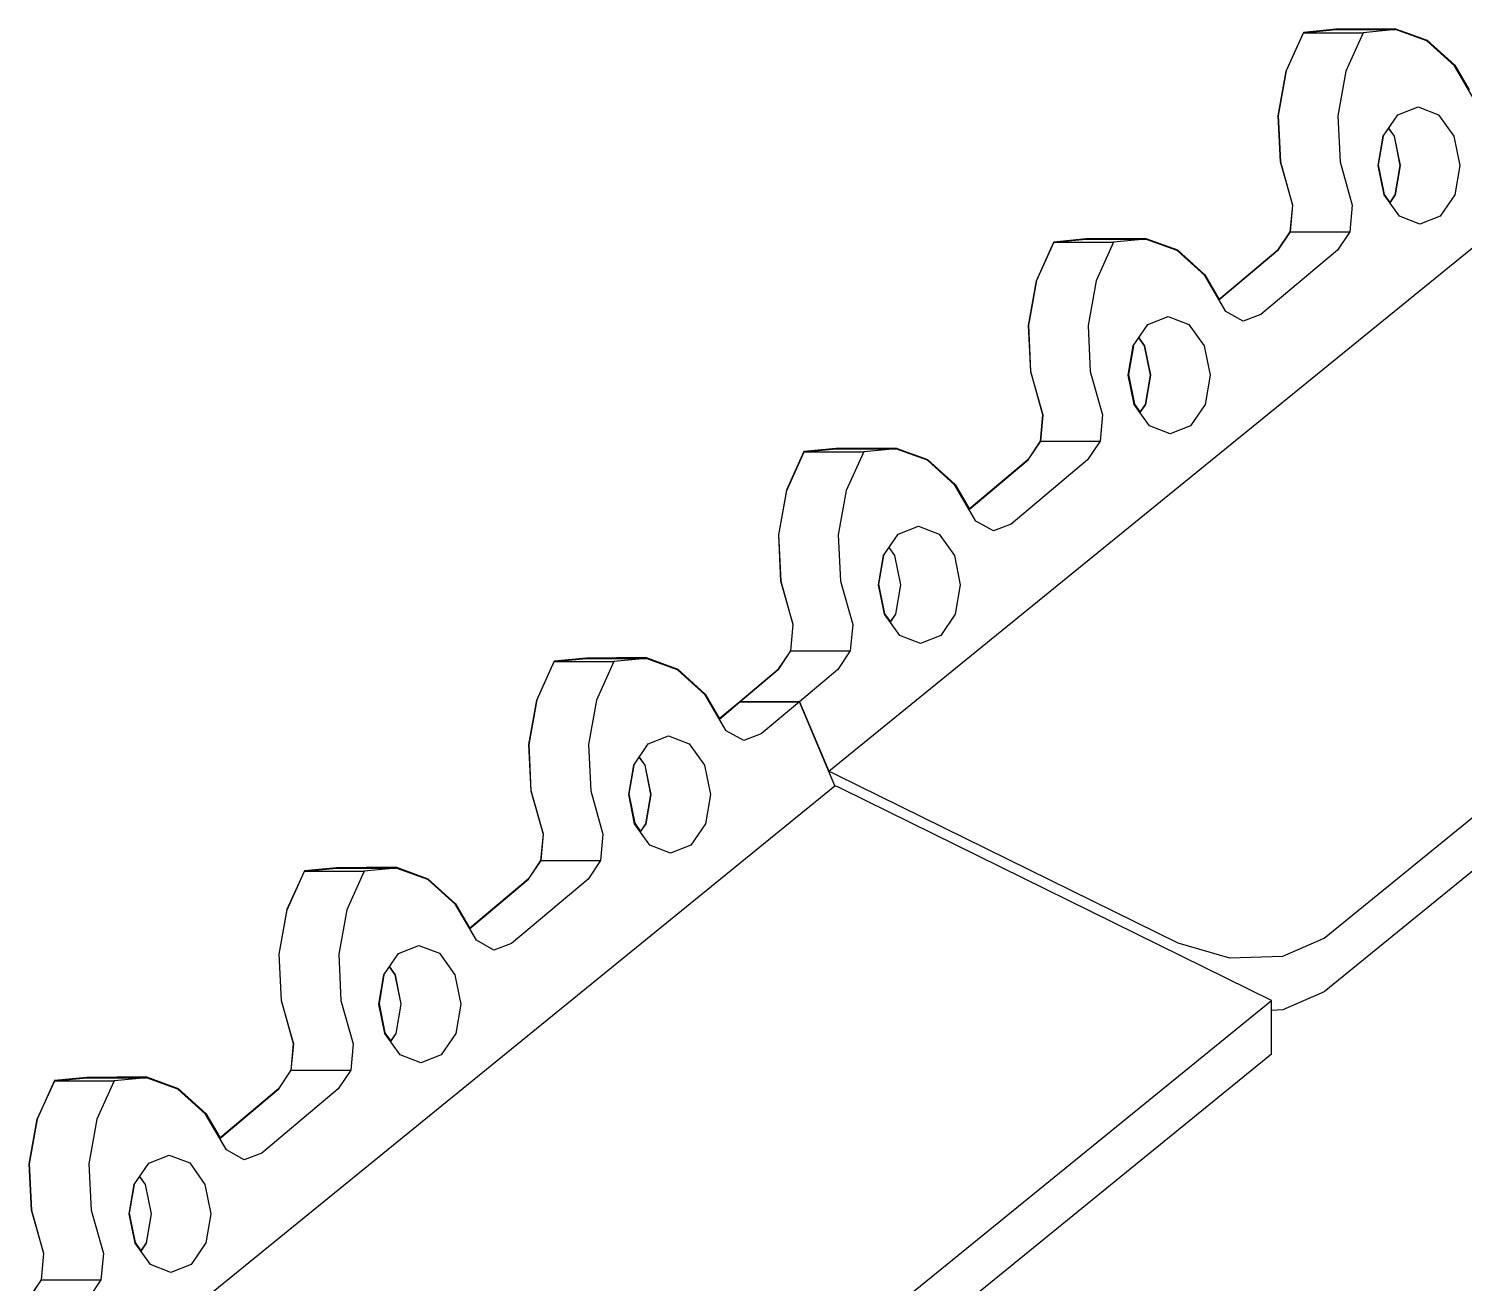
# Model space of a CAD drawing. Header units: millimetres. Extents: x -11840 to 12480, y -4119 to 5972.
# Drawn here: x -2852 to -2341, y 5100 to 5547 of the extents above; entities that cross this region are included whole.
import ezdxf

# ---------------------------------------------------------------- set-up
doc = ezdxf.new("R2010")
doc.units = ezdxf.units.MM

msp = doc.modelspace()

# ---------------------------------------------------------------- linework, layer by layer
at = {"color": 253, "true_color": 0x999999}
for p, q in [((-2387.07, 5546.5), (-2398.53, 5545.38)), ((-2387.07, 5546.5), (-2398.53, 5545.38)), ((-2398.51, 5545.27), (-2387.04, 5546.4)), ((-2398.51, 5545.27), (-2387.04, 5546.4)), ((-2365.75, 5546.68), (-2387.07, 5546.5)), ((-2365.75, 5546.68), (-2387.07, 5546.5)), ((-2386.8, 5546.4), (-2387.07, 5546.5)), ((-2386.8, 5546.4), (-2387.07, 5546.5)), ((-2387.04, 5546.4), (-2365.83, 5546.4)), ((-2387.04, 5546.4), (-2365.83, 5546.4)), ((-2365.83, 5546.4), (-2377.29, 5545.27)), ((-2365.83, 5546.4), (-2377.29, 5545.27)), ((-2354.62, 5542.32), (-2365.83, 5546.4)), ((-2354.62, 5542.32), (-2365.83, 5546.4)), ((-2365.75, 5546.68), (-2354.54, 5542.58)), ((-2365.75, 5546.68), (-2354.54, 5542.58)), ((-2398.53, 5545.38), (-2404.73, 5531.68)), ((-2398.53, 5545.38), (-2404.73, 5531.68)), ((-2404.7, 5531.58), (-2398.51, 5545.27)), ((-2404.7, 5531.58), (-2398.51, 5545.27)), ((-2398.51, 5545.27), (-2377.29, 5545.27)), ((-2398.51, 5545.27), (-2377.29, 5545.27)), ((-2377.29, 5545.27), (-2383.49, 5531.58)), ((-2377.29, 5545.27), (-2383.49, 5531.58)), ((-2344.78, 5533.45), (-2354.62, 5542.32)), ((-2344.78, 5533.45), (-2354.62, 5542.32)), ((-2354.54, 5542.58), (-2344.71, 5533.68)), ((-2354.54, 5542.58), (-2344.71, 5533.68)), ((-2404.73, 5531.68), (-2407.58, 5515.78)), ((-2404.73, 5531.68), (-2407.58, 5515.78)), ((-2407.55, 5515.71), (-2404.7, 5531.58)), ((-2407.55, 5515.71), (-2404.7, 5531.58)), ((-2383.49, 5531.58), (-2386.33, 5515.71)), ((-2383.49, 5531.58), (-2386.33, 5515.71)), ((-2337.31, 5520.68), (-2344.78, 5533.45)), ((-2337.31, 5520.68), (-2344.78, 5533.45)), ((-2344.71, 5533.68), (-2339.63, 5524.95)), ((-2344.71, 5533.68), (-2339.63, 5524.95)), ((-2407.58, 5515.78), (-2406.79, 5499.3)), ((-2407.58, 5515.78), (-2406.79, 5499.3)), ((-2406.75, 5499.25), (-2407.55, 5515.71)), ((-2406.75, 5499.25), (-2407.55, 5515.71)), ((-2386.33, 5515.71), (-2385.54, 5499.25)), ((-2386.33, 5515.71), (-2385.54, 5499.25)), ((-2370.24, 5508.39), (-2365.03, 5516.03)), ((-2370.24, 5508.39), (-2365.03, 5516.03)), ((-2365.03, 5516.03), (-2357.79, 5518.83)), ((-2365.03, 5516.03), (-2357.79, 5518.83)), ((-2357.79, 5518.83), (-2350.45, 5516.05)), ((-2357.79, 5518.83), (-2350.45, 5516.05)), ((-2350.45, 5516.05), (-2345, 5508.42)), ((-2350.45, 5516.05), (-2345, 5508.42)), ((-2368.28, 5511.26), (-2366.26, 5508.42)), ((-2368.28, 5511.26), (-2366.26, 5508.42)), ((-2366.21, 5508.42), (-2368.26, 5511.29)), ((-2366.21, 5508.42), (-2368.26, 5511.29)), ((-2372.02, 5497.95), (-2370.24, 5508.39)), ((-2372.02, 5497.95), (-2370.24, 5508.39)), ((-2370.2, 5508.44), (-2371.96, 5498.16)), ((-2370.2, 5508.44), (-2371.96, 5498.16)), ((-2366.26, 5508.42), (-2364.14, 5497.97)), ((-2366.26, 5508.42), (-2364.14, 5497.97)), ((-2364.09, 5497.99), (-2366.21, 5508.42)), ((-2364.09, 5497.99), (-2366.21, 5508.42)), ((-2345, 5508.42), (-2342.88, 5497.99)), ((-2345, 5508.42), (-2342.88, 5497.99)), ((-2567.63, 5282.35), (-2298.63, 5501.09)), ((-2567.63, 5282.35), (-2298.63, 5501.09)), ((-2406.79, 5499.3), (-2402.45, 5483.87)), ((-2406.79, 5499.3), (-2402.45, 5483.87)), ((-2402.41, 5483.86), (-2406.75, 5499.25)), ((-2402.41, 5483.86), (-2406.75, 5499.25)), ((-2385.54, 5499.25), (-2381.19, 5483.86)), ((-2385.54, 5499.25), (-2381.19, 5483.86)), ((-2369.9, 5487.52), (-2372.02, 5497.95)), ((-2369.9, 5487.52), (-2372.02, 5497.95)), ((-2371.96, 5498.16), (-2369.84, 5487.71)), ((-2371.96, 5498.16), (-2369.84, 5487.71)), ((-2364.14, 5497.97), (-2365.93, 5487.52)), ((-2364.14, 5497.97), (-2365.93, 5487.52)), ((-2365.87, 5487.55), (-2364.09, 5497.99)), ((-2365.87, 5487.55), (-2364.09, 5497.99)), ((-2342.88, 5497.99), (-2344.66, 5487.55)), ((-2342.88, 5497.99), (-2344.66, 5487.55)), ((-2364.44, 5479.89), (-2369.9, 5487.52)), ((-2364.44, 5479.89), (-2369.9, 5487.52)), ((-2369.84, 5487.71), (-2367.78, 5484.81)), ((-2369.84, 5487.71), (-2367.78, 5484.81)), ((-2365.93, 5487.52), (-2367.87, 5484.68)), ((-2365.93, 5487.52), (-2367.87, 5484.68)), ((-2367.85, 5484.65), (-2365.87, 5487.55)), ((-2367.85, 5484.65), (-2365.87, 5487.55)), ((-2344.66, 5487.55), (-2349.87, 5479.91)), ((-2344.66, 5487.55), (-2349.87, 5479.91)), ((-2402.45, 5483.87), (-2403.31, 5474.42)), ((-2402.45, 5483.87), (-2403.31, 5474.42)), ((-2403.26, 5474.42), (-2402.41, 5483.86)), ((-2403.26, 5474.42), (-2402.41, 5483.86)), ((-2381.19, 5483.86), (-2382.04, 5474.42)), ((-2381.19, 5483.86), (-2382.04, 5474.42)), ((-2357.11, 5477.1), (-2364.44, 5479.89)), ((-2357.11, 5477.1), (-2364.44, 5479.89)), ((-2349.87, 5479.91), (-2357.11, 5477.1)), ((-2349.87, 5479.91), (-2357.11, 5477.1)), ((-2487.48, 5470.74), (-2493.68, 5457.04)), ((-2487.48, 5470.74), (-2493.68, 5457.04)), ((-2493.65, 5456.95), (-2487.45, 5470.64)), ((-2493.65, 5456.95), (-2487.45, 5470.64)), ((-2476.02, 5471.86), (-2487.48, 5470.74)), ((-2476.02, 5471.86), (-2487.48, 5470.74)), ((-2487.45, 5470.64), (-2475.99, 5471.77)), ((-2487.45, 5470.64), (-2475.99, 5471.77)), ((-2487.45, 5470.64), (-2466.24, 5470.64)), ((-2487.45, 5470.64), (-2466.24, 5470.64)), ((-2454.7, 5472.04), (-2476.02, 5471.86)), ((-2454.7, 5472.04), (-2476.02, 5471.86)), ((-2475.76, 5471.77), (-2476.02, 5471.86)), ((-2475.76, 5471.77), (-2476.02, 5471.86)), ((-2475.99, 5471.77), (-2454.77, 5471.77)), ((-2475.99, 5471.77), (-2454.77, 5471.77)), ((-2466.24, 5470.64), (-2472.43, 5456.95)), ((-2466.24, 5470.64), (-2472.43, 5456.95)), ((-2454.77, 5471.77), (-2466.24, 5470.64)), ((-2454.77, 5471.77), (-2466.24, 5470.64)), ((-2443.56, 5467.69), (-2454.77, 5471.77)), ((-2443.56, 5467.69), (-2454.77, 5471.77)), ((-2454.7, 5472.04), (-2443.49, 5467.94)), ((-2454.7, 5472.04), (-2443.49, 5467.94)), ((-2403.31, 5474.42), (-2407.75, 5467.79)), ((-2403.31, 5474.42), (-2407.75, 5467.79)), ((-2407.69, 5467.8), (-2403.26, 5474.42)), ((-2407.69, 5467.8), (-2403.26, 5474.42)), ((-2403.26, 5474.42), (-2382.04, 5474.42)), ((-2403.26, 5474.42), (-2382.04, 5474.42)), ((-2382.04, 5474.42), (-2386.48, 5467.8)), ((-2382.04, 5474.42), (-2386.48, 5467.8)), ((-2433.73, 5458.82), (-2443.56, 5467.69)), ((-2433.73, 5458.82), (-2443.56, 5467.69)), ((-2443.49, 5467.94), (-2433.66, 5459.04)), ((-2443.49, 5467.94), (-2433.66, 5459.04)), ((-2407.75, 5467.79), (-2428.69, 5450.21)), ((-2407.75, 5467.79), (-2428.69, 5450.21)), ((-2428.68, 5450.19), (-2407.69, 5467.8)), ((-2428.68, 5450.19), (-2407.69, 5467.8)), ((-2386.48, 5467.8), (-2413.76, 5444.91)), ((-2386.48, 5467.8), (-2413.76, 5444.91)), ((-2493.68, 5457.04), (-2496.53, 5441.15)), ((-2493.68, 5457.04), (-2496.53, 5441.15)), ((-2496.49, 5441.08), (-2493.65, 5456.95)), ((-2496.49, 5441.08), (-2493.65, 5456.95)), ((-2472.43, 5456.95), (-2475.28, 5441.08)), ((-2472.43, 5456.95), (-2475.28, 5441.08)), ((-2426.26, 5446.05), (-2433.73, 5458.82)), ((-2426.26, 5446.05), (-2433.73, 5458.82)), ((-2433.66, 5459.04), (-2428.57, 5450.31)), ((-2433.66, 5459.04), (-2428.57, 5450.31)), ((-2453.97, 5441.4), (-2446.73, 5444.2)), ((-2453.97, 5441.4), (-2446.73, 5444.2)), ((-2446.73, 5444.2), (-2439.4, 5441.42)), ((-2446.73, 5444.2), (-2439.4, 5441.42)), ((-2419.99, 5442.58), (-2426.26, 5446.05)), ((-2419.99, 5442.58), (-2426.26, 5446.05)), ((-2413.76, 5444.91), (-2419.99, 5442.58)), ((-2413.76, 5444.91), (-2419.99, 5442.58)), ((-2496.53, 5441.15), (-2495.74, 5424.66)), ((-2496.53, 5441.15), (-2495.74, 5424.66)), ((-2495.7, 5424.62), (-2496.49, 5441.08)), ((-2495.7, 5424.62), (-2496.49, 5441.08)), ((-2475.28, 5441.08), (-2474.49, 5424.62)), ((-2475.28, 5441.08), (-2474.49, 5424.62)), ((-2459.18, 5433.75), (-2453.97, 5441.4)), ((-2459.18, 5433.75), (-2453.97, 5441.4)), ((-2439.4, 5441.42), (-2433.94, 5433.78)), ((-2439.4, 5441.42), (-2433.94, 5433.78)), ((-2459.15, 5433.8), (-2460.91, 5423.52)), ((-2459.15, 5433.8), (-2460.91, 5423.52)), ((-2457.23, 5436.62), (-2455.21, 5433.79)), ((-2457.23, 5436.62), (-2455.21, 5433.79)), ((-2455.15, 5433.78), (-2457.2, 5436.65)), ((-2455.15, 5433.78), (-2457.2, 5436.65)), ((-2460.97, 5423.32), (-2459.18, 5433.75)), ((-2460.97, 5423.32), (-2459.18, 5433.75)), ((-2455.21, 5433.79), (-2453.09, 5423.34)), ((-2455.21, 5433.79), (-2453.09, 5423.34)), ((-2453.03, 5423.35), (-2455.15, 5433.78)), ((-2453.03, 5423.35), (-2455.15, 5433.78)), ((-2433.94, 5433.78), (-2431.82, 5423.35)), ((-2433.94, 5433.78), (-2431.82, 5423.35)), ((-2495.74, 5424.66), (-2491.4, 5409.24)), ((-2495.74, 5424.66), (-2491.4, 5409.24)), ((-2491.35, 5409.23), (-2495.7, 5424.62)), ((-2491.35, 5409.23), (-2495.7, 5424.62)), ((-2474.49, 5424.62), (-2470.14, 5409.23)), ((-2474.49, 5424.62), (-2470.14, 5409.23)), ((-2391.24, 5222.94), (-2143.17, 5424.67)), ((-2391.24, 5222.94), (-2143.17, 5424.67)), ((-2458.85, 5412.89), (-2460.97, 5423.32)), ((-2458.85, 5412.89), (-2460.97, 5423.32)), ((-2460.91, 5423.52), (-2458.79, 5413.07)), ((-2460.91, 5423.52), (-2458.79, 5413.07)), ((-2453.09, 5423.34), (-2454.88, 5412.89)), ((-2453.09, 5423.34), (-2454.88, 5412.89)), ((-2454.82, 5412.92), (-2453.03, 5423.35)), ((-2454.82, 5412.92), (-2453.03, 5423.35)), ((-2431.82, 5423.35), (-2433.61, 5412.92)), ((-2431.82, 5423.35), (-2433.61, 5412.92)), ((-2491.4, 5409.24), (-2492.26, 5399.79)), ((-2491.4, 5409.24), (-2492.26, 5399.79)), ((-2492.2, 5399.79), (-2491.35, 5409.23)), ((-2492.2, 5399.79), (-2491.35, 5409.23)), ((-2470.14, 5409.23), (-2470.99, 5399.79)), ((-2470.14, 5409.23), (-2470.99, 5399.79)), ((-2453.39, 5405.26), (-2458.85, 5412.89)), ((-2453.39, 5405.26), (-2458.85, 5412.89)), ((-2458.79, 5413.07), (-2456.73, 5410.17)), ((-2458.79, 5413.07), (-2456.73, 5410.17)), ((-2454.88, 5412.89), (-2456.81, 5410.05)), ((-2454.88, 5412.89), (-2456.81, 5410.05)), ((-2456.8, 5410.02), (-2454.82, 5412.92)), ((-2456.8, 5410.02), (-2454.82, 5412.92)), ((-2433.61, 5412.92), (-2438.82, 5405.28)), ((-2433.61, 5412.92), (-2438.82, 5405.28)), ((-2446.06, 5402.47), (-2453.39, 5405.26)), ((-2446.06, 5402.47), (-2453.39, 5405.26)), ((-2438.82, 5405.28), (-2446.06, 5402.47)), ((-2438.82, 5405.28), (-2446.06, 5402.47)), ((-2143.17, 5405.52), (-2391.24, 5203.79)), ((-2143.17, 5405.52), (-2391.24, 5203.79)), ((-2492.26, 5399.79), (-2496.69, 5393.15)), ((-2492.26, 5399.79), (-2496.69, 5393.15)), ((-2496.64, 5393.16), (-2492.2, 5399.79)), ((-2496.64, 5393.16), (-2492.2, 5399.79)), ((-2492.2, 5399.79), (-2470.99, 5399.79)), ((-2492.2, 5399.79), (-2470.99, 5399.79)), ((-2470.99, 5399.79), (-2475.42, 5393.16)), ((-2470.99, 5399.79), (-2475.42, 5393.16)), ((-2576.43, 5396.11), (-2582.63, 5382.4)), ((-2576.43, 5396.11), (-2582.63, 5382.4)), ((-2582.59, 5382.32), (-2576.4, 5396)), ((-2582.59, 5382.32), (-2576.4, 5396)), ((-2564.97, 5397.22), (-2576.43, 5396.11)), ((-2564.97, 5397.22), (-2576.43, 5396.11)), ((-2576.4, 5396), (-2564.93, 5397.13)), ((-2576.4, 5396), (-2564.93, 5397.13)), ((-2576.4, 5396), (-2555.18, 5396)), ((-2576.4, 5396), (-2555.18, 5396)), ((-2543.65, 5397.4), (-2564.97, 5397.22)), ((-2543.65, 5397.4), (-2564.97, 5397.22)), ((-2564.72, 5397.13), (-2564.97, 5397.22)), ((-2564.72, 5397.13), (-2564.97, 5397.22)), ((-2564.93, 5397.13), (-2543.72, 5397.13)), ((-2564.93, 5397.13), (-2543.72, 5397.13)), ((-2555.18, 5396), (-2561.38, 5382.32)), ((-2555.18, 5396), (-2561.38, 5382.32)), ((-2543.72, 5397.13), (-2555.18, 5396)), ((-2543.72, 5397.13), (-2555.18, 5396)), ((-2532.51, 5393.06), (-2543.72, 5397.13)), ((-2532.51, 5393.06), (-2543.72, 5397.13)), ((-2543.65, 5397.4), (-2532.44, 5393.31)), ((-2543.65, 5397.4), (-2532.44, 5393.31)), ((-2522.67, 5384.19), (-2532.51, 5393.06)), ((-2522.67, 5384.19), (-2532.51, 5393.06)), ((-2532.44, 5393.31), (-2522.61, 5384.41)), ((-2532.44, 5393.31), (-2522.61, 5384.41)), ((-2496.69, 5393.15), (-2517.64, 5375.58)), ((-2496.69, 5393.15), (-2517.64, 5375.58)), ((-2517.62, 5375.55), (-2496.64, 5393.16)), ((-2517.62, 5375.55), (-2496.64, 5393.16)), ((-2475.42, 5393.16), (-2502.7, 5370.28)), ((-2475.42, 5393.16), (-2502.7, 5370.28)), ((-2515.2, 5371.41), (-2522.67, 5384.19)), ((-2515.2, 5371.41), (-2522.67, 5384.19)), ((-2522.61, 5384.41), (-2517.52, 5375.68)), ((-2522.61, 5384.41), (-2517.52, 5375.68)), ((-2582.63, 5382.4), (-2585.48, 5366.51)), ((-2582.63, 5382.4), (-2585.48, 5366.51)), ((-2585.43, 5366.44), (-2582.59, 5382.32)), ((-2585.43, 5366.44), (-2582.59, 5382.32)), ((-2561.38, 5382.32), (-2564.22, 5366.44)), ((-2561.38, 5382.32), (-2564.22, 5366.44)), ((-2542.91, 5366.76), (-2535.67, 5369.57)), ((-2542.91, 5366.76), (-2535.67, 5369.57)), ((-2535.67, 5369.57), (-2528.34, 5366.78)), ((-2535.67, 5369.57), (-2528.34, 5366.78)), ((-2508.94, 5367.95), (-2515.2, 5371.41)), ((-2508.94, 5367.95), (-2515.2, 5371.41)), ((-2502.7, 5370.28), (-2508.94, 5367.95)), ((-2502.7, 5370.28), (-2508.94, 5367.95)), ((-2585.48, 5366.51), (-2584.69, 5350.02)), ((-2585.48, 5366.51), (-2584.69, 5350.02)), ((-2584.64, 5349.98), (-2585.43, 5366.44)), ((-2584.64, 5349.98), (-2585.43, 5366.44)), ((-2564.22, 5366.44), (-2563.43, 5349.98)), ((-2564.22, 5366.44), (-2563.43, 5349.98)), ((-2548.13, 5359.12), (-2542.91, 5366.76)), ((-2548.13, 5359.12), (-2542.91, 5366.76)), ((-2528.34, 5366.78), (-2522.89, 5359.15)), ((-2528.34, 5366.78), (-2522.89, 5359.15)), ((-2549.91, 5348.68), (-2548.13, 5359.12)), ((-2549.91, 5348.68), (-2548.13, 5359.12)), ((-2548.1, 5359.16), (-2549.86, 5348.88)), ((-2548.1, 5359.16), (-2549.86, 5348.88)), ((-2546.17, 5361.98), (-2544.16, 5359.15)), ((-2546.17, 5361.98), (-2544.16, 5359.15)), ((-2544.1, 5359.15), (-2546.15, 5362.02)), ((-2544.1, 5359.15), (-2546.15, 5362.02)), ((-2544.16, 5359.15), (-2542.04, 5348.7)), ((-2544.16, 5359.15), (-2542.04, 5348.7)), ((-2541.98, 5348.72), (-2544.1, 5359.15)), ((-2541.98, 5348.72), (-2544.1, 5359.15)), ((-2522.89, 5359.15), (-2520.76, 5348.72)), ((-2522.89, 5359.15), (-2520.76, 5348.72)), ((-2584.69, 5350.02), (-2580.35, 5334.6)), ((-2584.69, 5350.02), (-2580.35, 5334.6)), ((-2580.29, 5334.59), (-2584.64, 5349.98)), ((-2580.29, 5334.59), (-2584.64, 5349.98)), ((-2563.43, 5349.98), (-2559.08, 5334.59)), ((-2563.43, 5349.98), (-2559.08, 5334.59)), ((-2547.79, 5338.25), (-2549.91, 5348.68)), ((-2547.79, 5338.25), (-2549.91, 5348.68)), ((-2549.86, 5348.88), (-2547.74, 5338.43)), ((-2549.86, 5348.88), (-2547.74, 5338.43)), ((-2542.04, 5348.7), (-2543.83, 5338.25)), ((-2542.04, 5348.7), (-2543.83, 5338.25)), ((-2543.76, 5338.29), (-2541.98, 5348.72)), ((-2543.76, 5338.29), (-2541.98, 5348.72)), ((-2520.76, 5348.72), (-2522.55, 5338.29)), ((-2520.76, 5348.72), (-2522.55, 5338.29)), ((-2542.33, 5330.62), (-2547.79, 5338.25)), ((-2542.33, 5330.62), (-2547.79, 5338.25)), ((-2547.74, 5338.43), (-2545.68, 5335.54)), ((-2547.74, 5338.43), (-2545.68, 5335.54)), ((-2543.83, 5338.25), (-2545.76, 5335.42)), ((-2543.83, 5338.25), (-2545.76, 5335.42)), ((-2545.74, 5335.39), (-2543.76, 5338.29)), ((-2545.74, 5335.39), (-2543.76, 5338.29)), ((-2522.55, 5338.29), (-2527.76, 5330.64)), ((-2522.55, 5338.29), (-2527.76, 5330.64)), ((-2580.35, 5334.6), (-2581.21, 5325.15)), ((-2580.35, 5334.6), (-2581.21, 5325.15)), ((-2581.15, 5325.16), (-2580.29, 5334.59)), ((-2581.15, 5325.16), (-2580.29, 5334.59)), ((-2559.08, 5334.59), (-2559.93, 5325.16)), ((-2559.08, 5334.59), (-2559.93, 5325.16)), ((-2535, 5327.84), (-2542.33, 5330.62)), ((-2535, 5327.84), (-2542.33, 5330.62)), ((-2527.76, 5330.64), (-2535, 5327.84)), ((-2527.76, 5330.64), (-2535, 5327.84)), ((-2665.38, 5321.47), (-2671.57, 5307.77)), ((-2665.38, 5321.47), (-2671.57, 5307.77)), ((-2671.53, 5307.68), (-2665.34, 5321.37)), ((-2671.53, 5307.68), (-2665.34, 5321.37)), ((-2653.92, 5322.59), (-2665.38, 5321.47)), ((-2653.92, 5322.59), (-2665.38, 5321.47)), ((-2665.34, 5321.37), (-2653.88, 5322.5)), ((-2665.34, 5321.37), (-2653.88, 5322.5)), ((-2665.34, 5321.37), (-2644.13, 5321.37)), ((-2665.34, 5321.37), (-2644.13, 5321.37)), ((-2632.59, 5322.77), (-2653.92, 5322.59)), ((-2632.59, 5322.77), (-2653.92, 5322.59)), ((-2653.68, 5322.5), (-2653.92, 5322.59)), ((-2653.68, 5322.5), (-2653.92, 5322.59)), ((-2653.88, 5322.5), (-2632.66, 5322.5)), ((-2653.88, 5322.5), (-2632.66, 5322.5)), ((-2644.13, 5321.37), (-2650.32, 5307.68)), ((-2644.13, 5321.37), (-2650.32, 5307.68)), ((-2632.66, 5322.5), (-2644.13, 5321.37)), ((-2632.66, 5322.5), (-2644.13, 5321.37)), ((-2621.45, 5318.42), (-2632.66, 5322.5)), ((-2621.45, 5318.42), (-2632.66, 5322.5)), ((-2632.59, 5322.77), (-2621.39, 5318.67)), ((-2632.59, 5322.77), (-2621.39, 5318.67)), ((-2581.21, 5325.15), (-2585.64, 5318.52)), ((-2581.21, 5325.15), (-2585.64, 5318.52)), ((-2585.58, 5318.53), (-2581.15, 5325.16)), ((-2585.58, 5318.53), (-2581.15, 5325.16)), ((-2581.15, 5325.16), (-2559.93, 5325.16)), ((-2581.15, 5325.16), (-2559.93, 5325.16)), ((-2559.93, 5325.16), (-2564.37, 5318.53)), ((-2559.93, 5325.16), (-2564.37, 5318.53)), ((-2611.61, 5309.55), (-2621.45, 5318.42)), ((-2611.61, 5309.55), (-2621.45, 5318.42)), ((-2621.39, 5318.67), (-2611.56, 5309.77)), ((-2621.39, 5318.67), (-2611.56, 5309.77)), ((-2585.64, 5318.52), (-2599.28, 5307.07)), ((-2585.64, 5318.52), (-2599.28, 5307.07)), ((-2599.22, 5307.09), (-2585.58, 5318.53)), ((-2599.22, 5307.09), (-2585.58, 5318.53)), ((-2564.37, 5318.53), (-2578.01, 5307.09)), ((-2564.37, 5318.53), (-2578.01, 5307.09)), ((-2671.57, 5307.77), (-2674.42, 5291.87)), ((-2671.57, 5307.77), (-2674.42, 5291.87)), ((-2674.38, 5291.81), (-2671.53, 5307.68)), ((-2674.38, 5291.81), (-2671.53, 5307.68)), ((-2650.32, 5307.68), (-2653.17, 5291.81)), ((-2650.32, 5307.68), (-2653.17, 5291.81)), ((-2604.15, 5296.78), (-2611.61, 5309.55)), ((-2604.15, 5296.78), (-2611.61, 5309.55)), ((-2611.56, 5309.77), (-2606.47, 5301.04)), ((-2611.56, 5309.77), (-2606.47, 5301.04)), ((-2599.28, 5307.07), (-2606.58, 5300.95)), ((-2599.28, 5307.07), (-2606.58, 5300.95)), ((-2606.57, 5300.92), (-2599.22, 5307.09)), ((-2606.57, 5300.92), (-2599.22, 5307.09)), ((-2599.28, 5307.07), (-2599.27, 5307.04)), ((-2599.28, 5307.07), (-2599.27, 5307.04)), ((-2599.27, 5307.04), (-2599.28, 5307.07)), ((-2599.27, 5307.04), (-2599.28, 5307.07)), ((-2578.01, 5307.09), (-2599.22, 5307.09)), ((-2578.01, 5307.09), (-2599.22, 5307.09)), ((-2599.22, 5307.09), (-2578.01, 5307.09)), ((-2599.22, 5307.09), (-2578.01, 5307.09)), ((-2578.01, 5307.09), (-2591.64, 5295.64)), ((-2578.01, 5307.09), (-2591.64, 5295.64)), ((-2578.01, 5307.09), (-2567.63, 5282.35)), ((-2578.01, 5307.09), (-2567.63, 5282.35)), ((-2565.46, 5277.19), (-2578.01, 5307.09)), ((-2565.46, 5277.19), (-2578.01, 5307.09)), ((-2597.88, 5293.31), (-2604.15, 5296.78)), ((-2597.88, 5293.31), (-2604.15, 5296.78)), ((-2674.42, 5291.87), (-2673.64, 5275.39)), ((-2674.42, 5291.87), (-2673.64, 5275.39)), ((-2673.59, 5275.35), (-2674.38, 5291.81)), ((-2673.59, 5275.35), (-2674.38, 5291.81)), ((-2653.17, 5291.81), (-2652.37, 5275.35)), ((-2653.17, 5291.81), (-2652.37, 5275.35)), ((-2637.07, 5284.49), (-2631.86, 5292.13)), ((-2637.07, 5284.49), (-2631.86, 5292.13)), ((-2631.86, 5292.13), (-2624.62, 5294.94)), ((-2631.86, 5292.13), (-2624.62, 5294.94)), ((-2624.62, 5294.94), (-2617.29, 5292.15)), ((-2624.62, 5294.94), (-2617.29, 5292.15)), ((-2617.29, 5292.15), (-2611.83, 5284.52)), ((-2617.29, 5292.15), (-2611.83, 5284.52)), ((-2591.64, 5295.64), (-2597.88, 5293.31)), ((-2591.64, 5295.64), (-2597.88, 5293.31)), ((-2635.12, 5287.34), (-2633.1, 5284.51)), ((-2635.12, 5287.34), (-2633.1, 5284.51)), ((-2633.04, 5284.52), (-2635.09, 5287.39)), ((-2633.04, 5284.52), (-2635.09, 5287.39)), ((-2638.85, 5274.05), (-2637.07, 5284.49)), ((-2638.85, 5274.05), (-2637.07, 5284.49)), ((-2637.05, 5284.52), (-2638.8, 5274.25)), ((-2637.05, 5284.52), (-2638.8, 5274.25)), ((-2633.1, 5284.51), (-2630.99, 5274.06)), ((-2633.1, 5284.51), (-2630.99, 5274.06)), ((-2630.92, 5274.09), (-2633.04, 5284.52)), ((-2630.92, 5274.09), (-2633.04, 5284.52)), ((-2611.83, 5284.52), (-2609.71, 5274.09)), ((-2611.83, 5284.52), (-2609.71, 5274.09)), ((-2567.63, 5282.35), (-2566.26, 5281.77)), ((-2567.63, 5282.35), (-2566.26, 5281.77)), ((-2566.26, 5281.77), (-2564.86, 5281.11)), ((-2566.26, 5281.77), (-2564.86, 5281.11)), ((-2564.86, 5281.11), (-2443.36, 5221.29)), ((-2564.86, 5281.11), (-2443.36, 5221.29)), ((-2834.46, 5058.45), (-2565.46, 5277.19)), ((-2834.46, 5058.45), (-2565.46, 5277.19)), ((-2673.64, 5275.39), (-2669.3, 5259.96)), ((-2673.64, 5275.39), (-2669.3, 5259.96)), ((-2669.24, 5259.96), (-2673.59, 5275.35)), ((-2669.24, 5259.96), (-2673.59, 5275.35)), ((-2652.37, 5275.35), (-2648.03, 5259.96)), ((-2652.37, 5275.35), (-2648.03, 5259.96)), ((-2564.09, 5276.61), (-2565.46, 5277.19)), ((-2564.09, 5276.61), (-2565.46, 5277.19)), ((-2562.69, 5275.95), (-2564.09, 5276.61)), ((-2562.69, 5275.95), (-2564.09, 5276.61)), ((-2410, 5200.77), (-2562.69, 5275.95)), ((-2410, 5200.77), (-2562.69, 5275.95)), ((-2636.73, 5263.62), (-2638.85, 5274.05)), ((-2636.73, 5263.62), (-2638.85, 5274.05)), ((-2638.8, 5274.25), (-2636.69, 5263.8)), ((-2638.8, 5274.25), (-2636.69, 5263.8)), ((-2630.99, 5274.06), (-2632.78, 5263.61)), ((-2630.99, 5274.06), (-2632.78, 5263.61)), ((-2632.71, 5263.65), (-2630.92, 5274.09)), ((-2632.71, 5263.65), (-2630.92, 5274.09)), ((-2609.71, 5274.09), (-2611.49, 5263.65)), ((-2609.71, 5274.09), (-2611.49, 5263.65)), ((-2631.28, 5255.99), (-2636.73, 5263.62)), ((-2631.28, 5255.99), (-2636.73, 5263.62)), ((-2636.69, 5263.8), (-2634.63, 5260.9)), ((-2636.69, 5263.8), (-2634.63, 5260.9)), ((-2632.78, 5263.61), (-2634.71, 5260.78)), ((-2632.78, 5263.61), (-2634.71, 5260.78)), ((-2634.68, 5260.75), (-2632.71, 5263.65)), ((-2634.68, 5260.75), (-2632.71, 5263.65)), ((-2611.49, 5263.65), (-2616.7, 5256.01)), ((-2611.49, 5263.65), (-2616.7, 5256.01)), ((-2669.3, 5259.96), (-2670.15, 5250.51)), ((-2669.3, 5259.96), (-2670.15, 5250.51)), ((-2670.09, 5250.52), (-2669.24, 5259.96)), ((-2670.09, 5250.52), (-2669.24, 5259.96)), ((-2648.03, 5259.96), (-2648.88, 5250.52)), ((-2648.03, 5259.96), (-2648.88, 5250.52)), ((-2623.95, 5253.2), (-2631.28, 5255.99)), ((-2623.95, 5253.2), (-2631.28, 5255.99)), ((-2616.7, 5256.01), (-2623.95, 5253.2)), ((-2616.7, 5256.01), (-2623.95, 5253.2)), ((-2670.15, 5250.51), (-2674.59, 5243.88)), ((-2670.15, 5250.51), (-2674.59, 5243.88)), ((-2674.53, 5243.9), (-2670.09, 5250.52)), ((-2674.53, 5243.9), (-2670.09, 5250.52)), ((-2670.09, 5250.52), (-2648.88, 5250.52)), ((-2670.09, 5250.52), (-2648.88, 5250.52)), ((-2648.88, 5250.52), (-2653.31, 5243.9)), ((-2648.88, 5250.52), (-2653.31, 5243.9)), ((-2754.32, 5246.83), (-2760.52, 5233.13)), ((-2754.32, 5246.83), (-2760.52, 5233.13)), ((-2760.48, 5233.05), (-2754.28, 5246.74)), ((-2760.48, 5233.05), (-2754.28, 5246.74)), ((-2742.86, 5247.95), (-2754.32, 5246.83)), ((-2742.86, 5247.95), (-2754.32, 5246.83)), ((-2754.28, 5246.74), (-2742.82, 5247.87)), ((-2754.28, 5246.74), (-2742.82, 5247.87)), ((-2754.28, 5246.74), (-2733.07, 5246.74)), ((-2754.28, 5246.74), (-2733.07, 5246.74)), ((-2721.54, 5248.13), (-2742.86, 5247.95)), ((-2721.54, 5248.13), (-2742.86, 5247.95)), ((-2742.64, 5247.87), (-2742.86, 5247.95)), ((-2742.64, 5247.87), (-2742.86, 5247.95)), ((-2742.82, 5247.87), (-2721.61, 5247.87)), ((-2742.82, 5247.87), (-2721.61, 5247.87)), ((-2733.07, 5246.74), (-2739.27, 5233.05)), ((-2733.07, 5246.74), (-2739.27, 5233.05)), ((-2721.61, 5247.87), (-2733.07, 5246.74)), ((-2721.61, 5247.87), (-2733.07, 5246.74)), ((-2710.39, 5243.79), (-2721.61, 5247.87)), ((-2710.39, 5243.79), (-2721.61, 5247.87)), ((-2721.54, 5248.13), (-2710.33, 5244.03)), ((-2721.54, 5248.13), (-2710.33, 5244.03)), ((-2700.56, 5234.92), (-2710.39, 5243.79)), ((-2700.56, 5234.92), (-2710.39, 5243.79)), ((-2710.33, 5244.03), (-2700.51, 5235.13)), ((-2710.33, 5244.03), (-2700.51, 5235.13)), ((-2674.59, 5243.88), (-2695.53, 5226.31)), ((-2674.59, 5243.88), (-2695.53, 5226.31)), ((-2695.51, 5226.29), (-2674.53, 5243.9)), ((-2695.51, 5226.29), (-2674.53, 5243.9)), ((-2653.31, 5243.9), (-2680.59, 5221.01)), ((-2653.31, 5243.9), (-2680.59, 5221.01)), ((-2693.09, 5222.15), (-2700.56, 5234.92)), ((-2693.09, 5222.15), (-2700.56, 5234.92)), ((-2700.51, 5235.13), (-2695.42, 5226.4)), ((-2700.51, 5235.13), (-2695.42, 5226.4)), ((-2760.52, 5233.13), (-2763.37, 5217.24)), ((-2760.52, 5233.13), (-2763.37, 5217.24)), ((-2763.32, 5217.18), (-2760.48, 5233.05)), ((-2763.32, 5217.18), (-2760.48, 5233.05)), ((-2739.27, 5233.05), (-2742.11, 5217.18)), ((-2739.27, 5233.05), (-2742.11, 5217.18)), ((-2720.8, 5217.5), (-2713.56, 5220.3)), ((-2720.8, 5217.5), (-2713.56, 5220.3)), ((-2713.56, 5220.3), (-2706.23, 5217.52)), ((-2713.56, 5220.3), (-2706.23, 5217.52)), ((-2686.83, 5218.68), (-2693.09, 5222.15)), ((-2686.83, 5218.68), (-2693.09, 5222.15)), ((-2680.59, 5221.01), (-2686.83, 5218.68)), ((-2680.59, 5221.01), (-2686.83, 5218.68)), ((-2443.36, 5221.29), (-2424.96, 5215.89)), ((-2443.36, 5221.29), (-2424.96, 5215.89)), ((-2405.88, 5216.49), (-2391.24, 5222.94)), ((-2405.88, 5216.49), (-2391.24, 5222.94)), ((-2763.37, 5217.24), (-2762.59, 5200.75)), ((-2763.37, 5217.24), (-2762.59, 5200.75)), ((-2762.53, 5200.72), (-2763.32, 5217.18)), ((-2762.53, 5200.72), (-2763.32, 5217.18)), ((-2742.11, 5217.18), (-2741.32, 5200.72)), ((-2742.11, 5217.18), (-2741.32, 5200.72)), ((-2726.01, 5209.85), (-2720.8, 5217.5)), ((-2726.01, 5209.85), (-2720.8, 5217.5)), ((-2706.23, 5217.52), (-2700.77, 5209.89)), ((-2706.23, 5217.52), (-2700.77, 5209.89)), ((-2424.96, 5215.89), (-2405.88, 5216.49)), ((-2424.96, 5215.89), (-2405.88, 5216.49)), ((-2727.8, 5199.42), (-2726.01, 5209.85)), ((-2727.8, 5199.42), (-2726.01, 5209.85)), ((-2726, 5209.88), (-2727.75, 5199.61)), ((-2726, 5209.88), (-2727.75, 5199.61)), ((-2724.07, 5212.71), (-2722.05, 5209.88)), ((-2724.07, 5212.71), (-2722.05, 5209.88)), ((-2721.99, 5209.89), (-2724.04, 5212.75)), ((-2721.99, 5209.89), (-2724.04, 5212.75)), ((-2722.05, 5209.88), (-2719.94, 5199.43)), ((-2722.05, 5209.88), (-2719.94, 5199.43)), ((-2719.87, 5199.46), (-2721.99, 5209.89)), ((-2719.87, 5199.46), (-2721.99, 5209.89)), ((-2700.77, 5209.89), (-2698.65, 5199.46)), ((-2700.77, 5209.89), (-2698.65, 5199.46)), ((-2391.24, 5203.79), (-2405.88, 5197.34)), ((-2391.24, 5203.79), (-2405.88, 5197.34)), ((-2762.59, 5200.75), (-2758.25, 5185.33)), ((-2762.59, 5200.75), (-2758.25, 5185.33)), ((-2758.18, 5185.33), (-2762.53, 5200.72)), ((-2758.18, 5185.33), (-2762.53, 5200.72)), ((-2741.32, 5200.72), (-2736.97, 5185.33)), ((-2741.32, 5200.72), (-2736.97, 5185.33)), ((-2725.68, 5188.99), (-2727.8, 5199.42)), ((-2725.68, 5188.99), (-2727.8, 5199.42)), ((-2727.75, 5199.61), (-2725.64, 5189.16)), ((-2727.75, 5199.61), (-2725.64, 5189.16)), ((-2719.94, 5199.43), (-2721.73, 5188.98)), ((-2719.94, 5199.43), (-2721.73, 5188.98)), ((-2721.65, 5189.02), (-2719.87, 5199.46)), ((-2721.65, 5189.02), (-2719.87, 5199.46)), ((-2698.65, 5199.46), (-2700.44, 5189.02)), ((-2698.65, 5199.46), (-2700.44, 5189.02)), ((-2658.08, 4999.04), (-2410, 5200.77)), ((-2658.08, 4999.04), (-2410, 5200.77)), ((-2410, 5181.62), (-2410, 5200.77)), ((-2410, 5181.62), (-2410, 5200.77)), ((-2405.88, 5197.34), (-2410, 5197.21)), ((-2405.88, 5197.34), (-2410, 5197.21)), ((-2720.22, 5181.36), (-2725.68, 5188.99)), ((-2720.22, 5181.36), (-2725.68, 5188.99)), ((-2725.64, 5189.16), (-2723.57, 5186.26)), ((-2725.64, 5189.16), (-2723.57, 5186.26)), ((-2721.73, 5188.98), (-2723.65, 5186.15)), ((-2721.73, 5188.98), (-2723.65, 5186.15)), ((-2723.63, 5186.12), (-2721.65, 5189.02)), ((-2723.63, 5186.12), (-2721.65, 5189.02)), ((-2700.44, 5189.02), (-2705.65, 5181.38)), ((-2700.44, 5189.02), (-2705.65, 5181.38)), ((-2758.25, 5185.33), (-2759.1, 5175.88)), ((-2758.25, 5185.33), (-2759.1, 5175.88)), ((-2759.03, 5175.89), (-2758.18, 5185.33)), ((-2759.03, 5175.89), (-2758.18, 5185.33)), ((-2736.97, 5185.33), (-2737.82, 5175.89)), ((-2736.97, 5185.33), (-2737.82, 5175.89)), ((-2712.89, 5178.57), (-2720.22, 5181.36)), ((-2712.89, 5178.57), (-2720.22, 5181.36)), ((-2705.65, 5181.38), (-2712.89, 5178.57)), ((-2705.65, 5181.38), (-2712.89, 5178.57)), ((-2410, 5181.62), (-2658.07, 4979.89)), ((-2410, 5181.62), (-2658.07, 4979.89)), ((-2831.81, 5173.31), (-2843.27, 5172.2)), ((-2831.81, 5173.31), (-2843.27, 5172.2)), ((-2843.23, 5172.1), (-2831.76, 5173.23)), ((-2843.23, 5172.1), (-2831.76, 5173.23)), ((-2810.49, 5173.49), (-2831.81, 5173.31)), ((-2810.49, 5173.49), (-2831.81, 5173.31)), ((-2831.6, 5173.23), (-2831.81, 5173.31)), ((-2831.6, 5173.23), (-2831.81, 5173.31)), ((-2831.76, 5173.23), (-2810.55, 5173.23)), ((-2831.76, 5173.23), (-2810.55, 5173.23)), ((-2810.55, 5173.23), (-2822.02, 5172.1)), ((-2810.55, 5173.23), (-2822.02, 5172.1)), ((-2799.34, 5169.16), (-2810.55, 5173.23)), ((-2799.34, 5169.16), (-2810.55, 5173.23)), ((-2810.49, 5173.49), (-2799.28, 5169.4)), ((-2810.49, 5173.49), (-2799.28, 5169.4)), ((-2759.1, 5175.88), (-2763.54, 5169.24)), ((-2759.1, 5175.88), (-2763.54, 5169.24)), ((-2763.47, 5169.26), (-2759.03, 5175.89)), ((-2763.47, 5169.26), (-2759.03, 5175.89)), ((-2759.03, 5175.89), (-2737.82, 5175.89)), ((-2759.03, 5175.89), (-2737.82, 5175.89)), ((-2737.82, 5175.89), (-2742.26, 5169.26)), ((-2737.82, 5175.89), (-2742.26, 5169.26)), ((-2843.27, 5172.2), (-2849.47, 5158.49)), ((-2843.27, 5172.2), (-2849.47, 5158.49)), ((-2849.42, 5158.42), (-2843.23, 5172.1)), ((-2849.42, 5158.42), (-2843.23, 5172.1)), ((-2843.23, 5172.1), (-2822.02, 5172.1)), ((-2843.23, 5172.1), (-2822.02, 5172.1)), ((-2822.02, 5172.1), (-2828.21, 5158.42)), ((-2822.02, 5172.1), (-2828.21, 5158.42)), ((-2789.5, 5160.29), (-2799.34, 5169.16)), ((-2789.5, 5160.29), (-2799.34, 5169.16)), ((-2799.28, 5169.4), (-2789.45, 5160.5)), ((-2799.28, 5169.4), (-2789.45, 5160.5)), ((-2763.54, 5169.24), (-2784.47, 5151.68)), ((-2763.54, 5169.24), (-2784.47, 5151.68)), ((-2784.46, 5151.65), (-2763.47, 5169.26)), ((-2784.46, 5151.65), (-2763.47, 5169.26)), ((-2742.26, 5169.26), (-2769.53, 5146.38)), ((-2742.26, 5169.26), (-2769.53, 5146.38)), ((-2849.47, 5158.49), (-2852.32, 5142.6)), ((-2849.47, 5158.49), (-2852.32, 5142.6)), ((-2852.27, 5142.54), (-2849.42, 5158.42)), ((-2852.27, 5142.54), (-2849.42, 5158.42)), ((-2828.21, 5158.42), (-2831.05, 5142.54)), ((-2828.21, 5158.42), (-2831.05, 5142.54)), ((-2782.03, 5147.51), (-2789.5, 5160.29)), ((-2782.03, 5147.51), (-2789.5, 5160.29)), ((-2789.45, 5160.5), (-2784.37, 5151.77)), ((-2789.45, 5160.5), (-2784.37, 5151.77)), ((-2852.32, 5142.6), (-2851.54, 5126.11)), ((-2852.32, 5142.6), (-2851.54, 5126.11)), ((-2851.48, 5126.08), (-2852.27, 5142.54)), ((-2851.48, 5126.08), (-2852.27, 5142.54)), ((-2831.05, 5142.54), (-2830.26, 5126.08)), ((-2831.05, 5142.54), (-2830.26, 5126.08)), ((-2814.96, 5135.22), (-2809.75, 5142.86)), ((-2814.96, 5135.22), (-2809.75, 5142.86)), ((-2809.75, 5142.86), (-2802.51, 5145.67)), ((-2809.75, 5142.86), (-2802.51, 5145.67)), ((-2802.51, 5145.67), (-2795.17, 5142.88)), ((-2802.51, 5145.67), (-2795.17, 5142.88)), ((-2795.17, 5142.88), (-2789.72, 5135.25)), ((-2795.17, 5142.88), (-2789.72, 5135.25)), ((-2775.77, 5144.05), (-2782.03, 5147.51)), ((-2775.77, 5144.05), (-2782.03, 5147.51)), ((-2769.53, 5146.38), (-2775.77, 5144.05)), ((-2769.53, 5146.38), (-2775.77, 5144.05)), ((-2813.02, 5138.07), (-2811, 5135.24)), ((-2813.02, 5138.07), (-2811, 5135.24)), ((-2810.93, 5135.25), (-2812.98, 5138.12)), ((-2810.93, 5135.25), (-2812.98, 5138.12)), ((-2816.74, 5124.78), (-2814.96, 5135.22)), ((-2816.74, 5124.78), (-2814.96, 5135.22)), ((-2814.94, 5135.24), (-2816.7, 5124.97)), ((-2814.94, 5135.24), (-2816.7, 5124.97)), ((-2811, 5135.24), (-2808.89, 5124.79)), ((-2811, 5135.24), (-2808.89, 5124.79)), ((-2808.81, 5124.82), (-2810.93, 5135.25)), ((-2808.81, 5124.82), (-2810.93, 5135.25)), ((-2789.72, 5135.25), (-2787.6, 5124.82)), ((-2789.72, 5135.25), (-2787.6, 5124.82)), ((-2851.54, 5126.11), (-2847.2, 5110.69)), ((-2851.54, 5126.11), (-2847.2, 5110.69)), ((-2847.13, 5110.69), (-2851.48, 5126.08)), ((-2847.13, 5110.69), (-2851.48, 5126.08)), ((-2830.26, 5126.08), (-2825.91, 5110.69)), ((-2830.26, 5126.08), (-2825.91, 5110.69)), ((-2814.62, 5114.36), (-2816.74, 5124.78)), ((-2814.62, 5114.36), (-2816.74, 5124.78)), ((-2816.7, 5124.97), (-2814.59, 5114.52)), ((-2816.7, 5124.97), (-2814.59, 5114.52)), ((-2808.89, 5124.79), (-2810.67, 5114.34)), ((-2808.89, 5124.79), (-2810.67, 5114.34)), ((-2810.6, 5114.39), (-2808.81, 5124.82)), ((-2810.6, 5114.39), (-2808.81, 5124.82)), ((-2787.6, 5124.82), (-2789.38, 5114.39)), ((-2787.6, 5124.82), (-2789.38, 5114.39)), ((-2809.17, 5106.72), (-2814.62, 5114.36)), ((-2809.17, 5106.72), (-2814.62, 5114.36)), ((-2814.59, 5114.52), (-2812.52, 5111.63)), ((-2814.59, 5114.52), (-2812.52, 5111.63)), ((-2810.67, 5114.34), (-2812.6, 5111.52)), ((-2810.67, 5114.34), (-2812.6, 5111.52)), ((-2812.57, 5111.49), (-2810.6, 5114.39)), ((-2812.57, 5111.49), (-2810.6, 5114.39)), ((-2789.38, 5114.39), (-2794.59, 5106.74)), ((-2789.38, 5114.39), (-2794.59, 5106.74)), ((-2847.2, 5110.69), (-2848.05, 5101.24)), ((-2847.2, 5110.69), (-2848.05, 5101.24)), ((-2847.98, 5101.26), (-2847.13, 5110.69)), ((-2847.98, 5101.26), (-2847.13, 5110.69)), ((-2825.91, 5110.69), (-2826.77, 5101.26)), ((-2825.91, 5110.69), (-2826.77, 5101.26)), ((-2801.83, 5103.94), (-2809.17, 5106.72)), ((-2801.83, 5103.94), (-2809.17, 5106.72)), ((-2794.59, 5106.74), (-2801.83, 5103.94)), ((-2794.59, 5106.74), (-2801.83, 5103.94)), ((-2848.05, 5101.24), (-2852.49, 5094.61)), ((-2848.05, 5101.24), (-2852.49, 5094.61)), ((-2852.41, 5094.63), (-2847.98, 5101.26)), ((-2852.41, 5094.63), (-2847.98, 5101.26)), ((-2847.98, 5101.26), (-2826.77, 5101.26)), ((-2847.98, 5101.26), (-2826.77, 5101.26)), ((-2826.77, 5101.26), (-2831.2, 5094.63)), ((-2826.77, 5101.26), (-2831.2, 5094.63))]:
    msp.add_line(p, q, dxfattribs=at)

doc.saveas('drawing.dxf')
